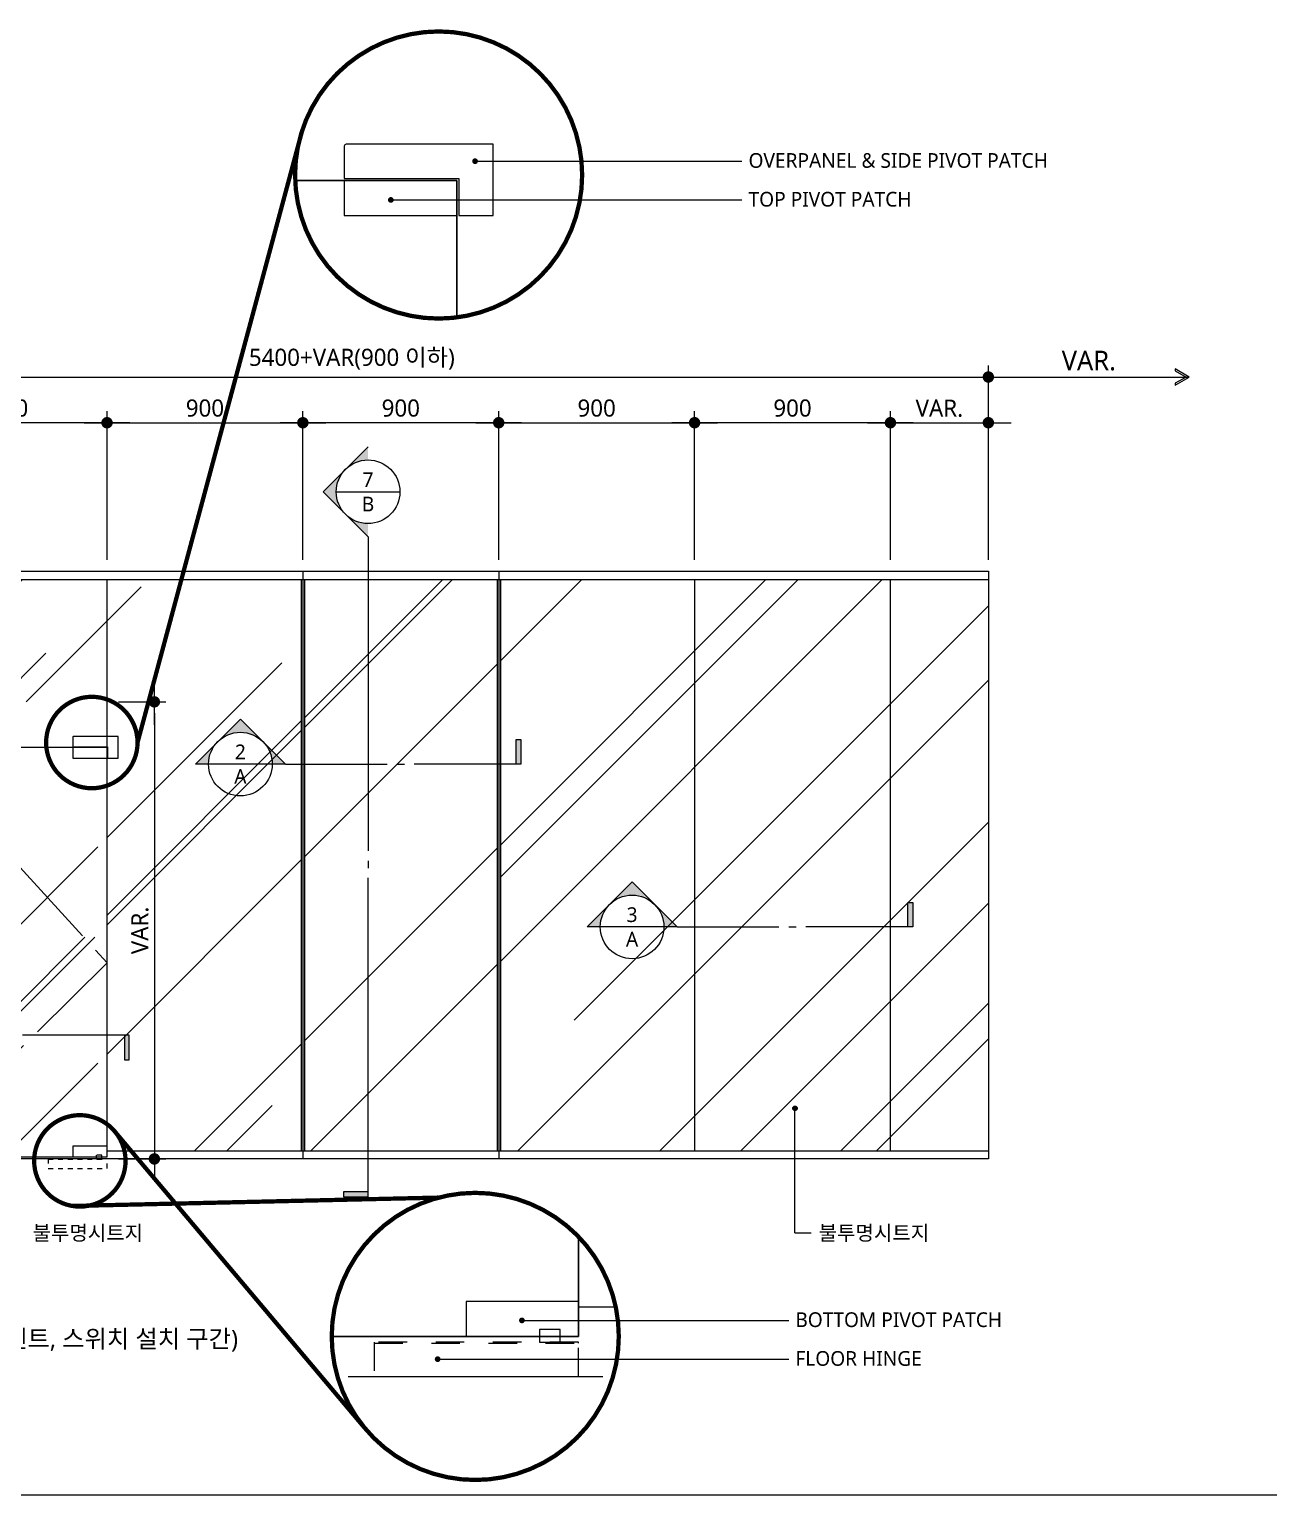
# Model space of a CAD drawing. Extents: x -3428 to 96951, y -19235 to 531574.
# Drawn here: x -3190 to -2756, y -18653 to -18140 of the extents above; entities that cross this region are included whole.
import ezdxf
from ezdxf.enums import TextEntityAlignment as Align

# ---------------------------------------------------------------- set-up
doc = ezdxf.new("R2010")
doc.units = 0
doc.header["$MEASUREMENT"] = 0
doc.header["$PDMODE"] = 3
doc.header["$PDSIZE"] = -1
for name, pattern in [('CENTERX2', [4, 2.5, -0.5, 0.5, -0.5]), ('DASHED', [0.75, 0.5, -0.25]), ('H1', [1, 0.5, -0.5])]:
    doc.linetypes.add(name, pattern=pattern)
doc.layers.get('0').update_dxf_attribs({"linetype": 'CONTINUOUS'})
doc.layers.get('Defpoints').update_dxf_attribs({"color": 137, "linetype": 'CONTINUOUS'})
for name, color, linetype in [('0-KSC-LEADER', 7, 'CONTINUOUS'), ('0.KSC-DIM', 5, 'CONTINUOUS'), ('0.KSC-DOOR', 4, 'CONTINUOUS'), ('3', 3, 'CONTINUOUS'), ('A-DIM', 7, 'CONTINUOUS'), ('A-ELEV-PCN3', 3, 'CONTINUOUS'), ('A-ELEV-PCN4', 4, 'CONTINUOUS'), ('A-ELEV-PCN5', 5, 'CONTINUOUS'), ('A-ELEV-PCN6', 6, 'CONTINUOUS'), ('A-ELEV-PCN9', 9, 'CONTINUOUS'), ('A-ELEV-TXT', 3, 'CONTINUOUS'), ('A-LEAD', 7, 'CONTINUOUS'), ('A-PATT', 252, 'CONTINUOUS'), ('A-SECT-PCN5', 5, 'CONTINUOUS'), ('A-SYM', 6, 'CONTINUOUS'), ('A-TEXT', 3, 'CONTINUOUS'), ('A-TEXT(재료명)', 3, 'CONTINUOUS')]:
    doc.layers.add(name, color=color, linetype=linetype)
doc.styles.add('KSC-돋움', font='malgun.ttf')
doc.styles.add('돋음', font='malgun.ttf')
doc.styles.add('맑은고딕', font='malgun.ttf')
doc.styles.add('스타일1', font='malgun.ttf')
doc.dimstyles.new('f', dxfattribs={"dimscale": 100, "dimtxt": 3, "dimasz": 1, "dimexe": 2, "dimexo": 5, "dimgap": 1, "dimtad": 1, "dimdec": 1, "dimdsep": 46, "dimtxsty": '돋음', "dimblk": 'DOT', "dimcen": 5, "dimclrd": 7, "dimclre": 7, "dimclrt": 3, "dimadec": 0, "dimazin": 0, "dimtfac": 1, "dimtdec": 1, "dimtix": 1, "dimtmove": 2, "dimatfit": 1, "dimldrblk": 'DOT', "dimfxl": 1, "dimarcsym": 0})
doc.dimstyles.new('GAUN-4', dxfattribs={"dimscale": 4, "dimtxt": 1.5, "dimasz": 1, "dimexe": 1, "dimexo": 1, "dimgap": 0.5, "dimtad": 1, "dimdec": 1, "dimzin": 1, "dimdsep": 46, "dimlunit": 6, "dimtxsty": '맑은고딕', "dimblk": 'CJDOT', "dimcen": 0.09, "dimdle": 1, "dimclrd": 256, "dimclre": 256, "dimclrt": 3, "dimadec": 0, "dimazin": 0, "dimtfac": 1, "dimtdec": 1, "dimtix": 1, "dimtmove": 2, "dimatfit": 3, "dimfxl": 1, "dimtolj": 1, "dimtzin": 1, "dimarcsym": 0})

# ---------------------------------------------------------------- blocks, each defined once
blk = doc.blocks.new('CJDOT')
blk.add_line((-2, -2.7e-15), (2, 2.7e-15))
at = {"const_width": 0.5}
blk.add_lwpolyline([(-0.25, 0, 1), (0.25, 0, 1)], format="xyb", close=True, dxfattribs=at)
blk = doc.blocks.new('*D20')
at = {"layer": 'A-DIM', "lineweight": -2, "transparency": 16777216}
for p, q in [((-3158.395439185083, -18375.43124343271), (-3141.816716432857, -18375.43124343271)), ((-3145.816716432857, -18379.43124343271), (-3145.816716432857, -18531.43124343271)), ((-3158.395439185083, -18535.43124343271), (-3141.816716432857, -18535.43124343271))]:
    blk.add_line(p, q, dxfattribs=at)
at = {"layer": 'Defpoints', "color": 0, "transparency": 16777216}
for p in [(-3162.395439185083, -18375.43124343271), (-3162.395439185083, -18535.43124343271), (-3145.816716432857, -18535.43124343271)]:
    blk.add_point(p, dxfattribs=at)
at = {"layer": 'A-DIM', "lineweight": -2, "transparency": 16777216, "xscale": 4, "yscale": 4, "zscale": 4}
for p, rotation in [((-3145.816716432857, -18375.43124343271), 90), ((-3145.816716432857, -18535.43124343271), 270)]:
    blk.add_blockref('CJDOT', p, dxfattribs=dict(at, rotation=rotation))
at = {"layer": 'A-DIM', "color": 3, "transparency": 16777216, "insert": (-3150.863591432861, -18455.43124343271), "char_height": 6, "attachment_point": 5, "rotation": 90, "style": '맑은고딕'}
blk.add_mtext('\\A1;VAR.', dxfattribs=at)
blk = doc.blocks.new('A$C38E859FF')
at = {"layer": 'A-ELEV-PCN9'}
for p, q in [((2.715563823585398e-06, 354.9999938396832), (2.7155619602304e-06, 4.999993839683157)), ((2.000002715563824, 354.9999938396832), (2.000002715563824, 4.999993839683157))]:
    blk.add_line(p, q, dxfattribs=at)
at = {"layer": 'Defpoints'}
blk.add_line((1.000002715563824, 359.9999938396832), (1.000002715563824, -6.160316843306646e-06), dxfattribs=at)
blk = doc.blocks.new('*D21')
at = {"layer": 'A-DIM', "lineweight": -2, "transparency": 16777216}
for p, q in [((-3299.538296327938, -18325.71695771842), (-3299.538296327938, -18257.71695771842)), ((-2853.82401061365, -18325.71695771842), (-2853.82401061365, -18257.71695771842)), ((-3295.538296327938, -18261.71695771842), (-2857.82401061365, -18261.71695771842))]:
    blk.add_line(p, q, dxfattribs=at)
at = {"layer": 'Defpoints', "color": 0, "transparency": 16777216}
for p in [(-2853.82401061365, -18261.71695771842), (-3299.538296327938, -18329.71695771842), (-2853.82401061365, -18329.71695771842)]:
    blk.add_point(p, dxfattribs=at)
at = {"layer": 'A-DIM', "lineweight": -2, "transparency": 16777216, "xscale": 4, "yscale": 4, "zscale": 4, "rotation": 180}
blk.add_blockref('CJDOT', (-3299.538296327938, -18261.71695771842), dxfattribs=at)
at = {"layer": 'A-DIM', "lineweight": -2, "transparency": 16777216, "xscale": 4, "yscale": 4, "zscale": 4}
blk.add_blockref('CJDOT', (-2853.82401061365, -18261.71695771842), dxfattribs=at)
at = {"layer": 'A-DIM', "color": 3, "transparency": 16777216, "insert": (-3076.681153470794, -18255.47171315321), "char_height": 6, "attachment_point": 5, "style": '맑은고딕'}
blk.add_mtext('\\A1;5400+VAR(900 이하)', dxfattribs=at)
blk = doc.blocks.new('*D23')
at = {"layer": 'A-DIM', "lineweight": -2, "transparency": 16777216}
for p, q in [((-3230.966867756509, -18325.71695771842), (-3230.966867756509, -18273.71695771842)), ((-3162.395439185082, -18325.71695771842), (-3162.395439185082, -18273.71695771842)), ((-3166.395439185082, -18277.71695771842), (-3226.966867756509, -18277.71695771842))]:
    blk.add_line(p, q, dxfattribs=at)
at = {"layer": 'Defpoints', "color": 0, "transparency": 16777216}
for p in [(-3230.966867756509, -18277.71695771842), (-3230.966867756509, -18329.71695771842), (-3162.395439185082, -18329.71695771842)]:
    blk.add_point(p, dxfattribs=at)
at = {"layer": 'A-DIM', "lineweight": -2, "transparency": 16777216, "xscale": 4, "yscale": 4, "zscale": 4, "rotation": 180}
blk.add_blockref('CJDOT', (-3230.966867756509, -18277.71695771842), dxfattribs=at)
at = {"layer": 'A-DIM', "lineweight": -2, "transparency": 16777216, "xscale": 4, "yscale": 4, "zscale": 4}
blk.add_blockref('CJDOT', (-3162.395439185082, -18277.71695771842), dxfattribs=at)
at = {"layer": 'A-DIM', "color": 3, "transparency": 16777216, "insert": (-3196.681153470795, -18272.61709358799), "char_height": 6, "attachment_point": 5, "style": '맑은고딕'}
blk.add_mtext('\\A1;900', dxfattribs=at)
blk = doc.blocks.new('*D24')
at = {"layer": 'A-DIM', "lineweight": -2, "transparency": 16777216}
for p, q in [((-3162.395439185082, -18325.71695771842), (-3162.395439185082, -18273.71695771842)), ((-3093.824010613652, -18325.71695771842), (-3093.824010613652, -18273.71695771842)), ((-3158.395439185082, -18277.71695771842), (-3097.824010613652, -18277.71695771842))]:
    blk.add_line(p, q, dxfattribs=at)
at = {"layer": 'Defpoints', "color": 0, "transparency": 16777216}
for p in [(-3093.824010613652, -18277.71695771842), (-3162.395439185082, -18329.71695771842), (-3093.824010613652, -18329.71695771842)]:
    blk.add_point(p, dxfattribs=at)
at = {"layer": 'A-DIM', "lineweight": -2, "transparency": 16777216, "xscale": 4, "yscale": 4, "zscale": 4, "rotation": 180}
blk.add_blockref('CJDOT', (-3162.395439185082, -18277.71695771842), dxfattribs=at)
at = {"layer": 'A-DIM', "lineweight": -2, "transparency": 16777216, "xscale": 4, "yscale": 4, "zscale": 4}
blk.add_blockref('CJDOT', (-3093.824010613652, -18277.71695771842), dxfattribs=at)
at = {"layer": 'A-DIM', "color": 3, "transparency": 16777216, "insert": (-3128.109724899367, -18272.61709358799), "char_height": 6, "attachment_point": 5, "style": '맑은고딕'}
blk.add_mtext('\\A1;900', dxfattribs=at)
blk = doc.blocks.new('*D25')
at = {"layer": 'A-DIM', "lineweight": -2, "transparency": 16777216}
for p, q in [((-2956.681153470795, -18325.71695771842), (-2956.681153470795, -18273.71695771842)), ((-2888.109724899366, -18325.71695771842), (-2888.109724899366, -18273.71695771842)), ((-2892.109724899366, -18277.71695771842), (-2952.681153470795, -18277.71695771842))]:
    blk.add_line(p, q, dxfattribs=at)
at = {"layer": 'Defpoints', "color": 0, "transparency": 16777216}
for p in [(-2956.681153470795, -18277.71695771842), (-2956.681153470795, -18329.71695771842), (-2888.109724899366, -18329.71695771842)]:
    blk.add_point(p, dxfattribs=at)
at = {"layer": 'A-DIM', "lineweight": -2, "transparency": 16777216, "xscale": 4, "yscale": 4, "zscale": 4, "rotation": 180}
blk.add_blockref('CJDOT', (-2956.681153470795, -18277.71695771842), dxfattribs=at)
at = {"layer": 'A-DIM', "lineweight": -2, "transparency": 16777216, "xscale": 4, "yscale": 4, "zscale": 4}
blk.add_blockref('CJDOT', (-2888.109724899366, -18277.71695771842), dxfattribs=at)
at = {"layer": 'A-DIM', "color": 3, "transparency": 16777216, "insert": (-2922.395439185081, -18272.61709358799), "char_height": 6, "attachment_point": 5, "style": '맑은고딕'}
blk.add_mtext('\\A1;900', dxfattribs=at)
blk = doc.blocks.new('*D26')
at = {"layer": 'A-DIM', "lineweight": -2, "transparency": 16777216}
for p, q in [((-2888.109724899366, -18325.71695771842), (-2888.109724899366, -18273.71695771842)), ((-2853.82401061365, -18325.71695771842), (-2853.82401061365, -18273.71695771842)), ((-2884.109724899366, -18277.71695771842), (-2857.82401061365, -18277.71695771842))]:
    blk.add_line(p, q, dxfattribs=at)
at = {"layer": 'Defpoints', "color": 0, "transparency": 16777216}
for p in [(-2853.82401061365, -18277.71695771842), (-2888.109724899366, -18329.71695771842), (-2853.82401061365, -18329.71695771842)]:
    blk.add_point(p, dxfattribs=at)
at = {"layer": 'A-DIM', "lineweight": -2, "transparency": 16777216, "xscale": 4, "yscale": 4, "zscale": 4, "rotation": 180}
blk.add_blockref('CJDOT', (-2888.109724899366, -18277.71695771842), dxfattribs=at)
at = {"layer": 'A-DIM', "lineweight": -2, "transparency": 16777216, "xscale": 4, "yscale": 4, "zscale": 4}
blk.add_blockref('CJDOT', (-2853.82401061365, -18277.71695771842), dxfattribs=at)
at = {"layer": 'A-DIM', "color": 3, "transparency": 16777216, "insert": (-2870.966867756508, -18272.67008271842), "char_height": 6, "attachment_point": 5, "style": '맑은고딕'}
blk.add_mtext('\\A1;VAR.', dxfattribs=at)
blk = doc.blocks.new('*D27')
at = {"layer": 'A-DIM', "lineweight": -2, "transparency": 16777216}
for p, q in [((-3093.824010613652, -18325.71695771842), (-3093.824010613652, -18273.71695771842)), ((-3025.252582042223, -18325.71695771842), (-3025.252582042223, -18273.71695771842)), ((-3029.252582042223, -18277.71695771842), (-3089.824010613652, -18277.71695771842))]:
    blk.add_line(p, q, dxfattribs=at)
at = {"layer": 'Defpoints', "color": 0, "transparency": 16777216}
for p in [(-3093.824010613652, -18277.71695771842), (-3093.824010613652, -18329.71695771842), (-3025.252582042223, -18329.71695771842)]:
    blk.add_point(p, dxfattribs=at)
at = {"layer": 'A-DIM', "lineweight": -2, "transparency": 16777216, "xscale": 4, "yscale": 4, "zscale": 4, "rotation": 180}
blk.add_blockref('CJDOT', (-3093.824010613652, -18277.71695771842), dxfattribs=at)
at = {"layer": 'A-DIM', "lineweight": -2, "transparency": 16777216, "xscale": 4, "yscale": 4, "zscale": 4}
blk.add_blockref('CJDOT', (-3025.252582042223, -18277.71695771842), dxfattribs=at)
at = {"layer": 'A-DIM', "color": 3, "transparency": 16777216, "insert": (-3059.538296327938, -18272.61709358799), "char_height": 6, "attachment_point": 5, "style": '맑은고딕'}
blk.add_mtext('\\A1;900', dxfattribs=at)
blk = doc.blocks.new('*D28')
at = {"layer": 'A-DIM', "lineweight": -2, "transparency": 16777216}
for p, q in [((-3025.252582042223, -18325.71695771842), (-3025.252582042223, -18273.71695771842)), ((-2956.681153470795, -18325.71695771842), (-2956.681153470795, -18273.71695771842)), ((-3021.252582042223, -18277.71695771842), (-2960.681153470795, -18277.71695771842))]:
    blk.add_line(p, q, dxfattribs=at)
at = {"layer": 'Defpoints', "color": 0, "transparency": 16777216}
for p in [(-2956.681153470795, -18277.71695771842), (-3025.252582042223, -18329.71695771842), (-2956.681153470795, -18329.71695771842)]:
    blk.add_point(p, dxfattribs=at)
at = {"layer": 'A-DIM', "lineweight": -2, "transparency": 16777216, "xscale": 4, "yscale": 4, "zscale": 4, "rotation": 180}
blk.add_blockref('CJDOT', (-3025.252582042223, -18277.71695771842), dxfattribs=at)
at = {"layer": 'A-DIM', "lineweight": -2, "transparency": 16777216, "xscale": 4, "yscale": 4, "zscale": 4}
blk.add_blockref('CJDOT', (-2956.681153470795, -18277.71695771842), dxfattribs=at)
at = {"layer": 'A-DIM', "color": 3, "transparency": 16777216, "insert": (-2990.966867756509, -18272.61709358799), "char_height": 6, "attachment_point": 5, "style": '맑은고딕'}
blk.add_mtext('\\A1;900', dxfattribs=at)
blk = doc.blocks.new('KSC-편개도어1')
at = {"color": 8, "linetype": 'H1', "ltscale": 50}
blk.add_wipeout([(999.9999999999927, 0), (-1.1162626378791174e-11, 0), (-1.1162626378791174e-11, 2100), (999.9999999999927, 2100)], dxfattribs=at).dxf.layer = '0.KSC-DOOR'
at = {"layer": '0.KSC-DIM', "color": 1, "linetype": 'CENTERX2', "ltscale": 200}
blk.add_lwpolyline([(999.9999999999927, 2100.000000000002), (-1.2732925824821e-11, 1000), (999.9999999999927, 10.00000000000182)], dxfattribs=at)
at = {"layer": '0.KSC-DOOR', "color": 6}
for points in [[(-3.000005496638551, 2045), (-56.47222512072949, 2045), (-56.47222512072949, 2154.999999999995), (172.1805471917669, 2154.99999999998, -0.440022005598286), (174.9999945034415, 2151.791666822492), (174.9999945034269, 2102.999999999995), (-3.000005496653102, 2102.999999999998), (-3.000002078684702, 2045)], [(1003.00000549662, 2045), (1056.472225120711, 2045), (1056.472225120711, 2154.999999999995), (949.2916724323786, 2154.999999999995, 0.440022005598286), (946.472225120704, 2151.791666822503), (946.4722251207186, 2102.999999999998), (1003.000005496637, 2102.999999999998), (1003.000002078668, 2045)]]:
    blk.add_lwpolyline(points, format="xyb", dxfattribs=at)
for points in [[(174.9999945034269, 2045), (-5.496578523889184e-06, 2045), (-5.496578523889184e-06, 2100.000000000002), (174.9999945034269, 2100.000000000002)], [(909.7845525621669, 400), (884.7845525621651, 400), (884.7845525621651, 1499.999999999998), (909.7845525621669, 1499.999999999998)], [(174.9999945034342, 10.00000000000182), (-5.496563971973956e-06, 10.00000000000182), (-5.496563971973956e-06, 65), (174.9999945034342, 65)]]:
    blk.add_lwpolyline(points, close=True, dxfattribs=at)
at = {"layer": '0.KSC-DOOR'}
blk.add_lwpolyline([(999.9999999999927, 10.00000000000182), (-1.818989403545856e-12, 10.00000000000182), (-1.818989403545856e-12, 2100.000000000002), (999.9999999999927, 2100.000000000002)], close=True, dxfattribs=at)
at = {"layer": '0.KSC-DOOR', "color": 8, "linetype": 'H1', "ltscale": 50}
for points in [[(299.9999999999836, -50), (-1.637090463191271e-11, -50), (-1.637090463191271e-11, 0), (299.9999999999836, 0)], [(299.9999999999836, -1.999999999998181), (-1.637090463191271e-11, -1.999999999998181), (-1.637090463191271e-11, 0), (299.9999999999836, 0)], [(26.22830813095788, 17.98611029726453), (55.39497347731958, 17.98611029726453), (55.39497347731958, 0), (26.22830813095788, 0)]]:
    blk.add_lwpolyline(points, close=True, dxfattribs=at)
blk = doc.blocks.new('_Dot')
at = {"color": 0, "linetype": 'ByBlock', "lineweight": -2}
blk.add_line((-0.5, 0), (-1, 0), dxfattribs=at)
at = {"color": 0, "linetype": 'ByBlock', "const_width": 0.5}
blk.add_lwpolyline([(-0.25, 0, 1), (0.25, 0, 1)], format="xyb", close=True, dxfattribs=at)

msp = doc.modelspace()

# ---------------------------------------------------------------- hatches: boundary and pattern name
at = {"layer": 'A-LEAD'}
h = msp.add_hatch(color=256, dxfattribs=at)
edge = h.paths.add_edge_path()
edge.add_arc((-2921.527439121269, -18517.70631688162), 0.7999999999999999, 0, 360)
at = {"layer": 'A-SYM'}
h = msp.add_hatch(color=256, dxfattribs=at)
edge = h.paths.add_edge_path()
edge.add_line((-3071.01046427286, -18286.13827088368), (-3071.01046427286, -18290.75379343584))
edge.add_arc((-3071.01046427286, -18301.8966505787), 11.1428571428571, 450.000000000001, 495.0000000000007)
edge.add_line((-3078.88965412037, -18294.01746073119), (-3071.010464272863, -18286.13827088369))
for points in [[(-3078.88965412037, -18309.77584042621), (-3086.768843967876, -18301.8966505787), (-3078.88965412037, -18294.01746073119, 0.4142135623731022)], [(-3107.824807672343, -18389.33497016813), (-3115.703997519849, -18381.45578032063), (-3123.583187367356, -18389.33497016813, -0.4142135623731022)], [(-3019.176662929148, -18388.64273144421), (-3017.462377214862, -18388.64273144421), (-3017.462377214862, -18397.21416001564), (-3019.176662929148, -18397.21416001564)], [(-2970.681950529484, -18446.33147356271), (-2978.56114037699, -18438.45228371521), (-2986.440330224499, -18446.33147356271, -0.4142135623731022)], [(-2882.033805786291, -18445.6392348388), (-2880.319520072005, -18445.6392348388), (-2880.319520072005, -18454.21066341022), (-2882.033805786291, -18454.21066341022)], [(-3079.581892844289, -18546.99541374083), (-3079.581892844289, -18548.70969945511), (-3071.01046427286, -18548.70969945511), (-3071.01046427286, -18546.99541374083)]]:
    msp.add_hatch(color=256, dxfattribs=at).paths.add_polyline_path(points)
h = msp.add_hatch(color=256, dxfattribs=at)
edge = h.paths.add_edge_path()
edge.add_line((-3071.01046427286, -18313.03950772156), (-3071.01046427286, -18317.65503027372))
edge.add_line((-3071.01046427286, -18317.65503027371), (-3078.889654120366, -18309.77584042621))
edge.add_arc((-3071.01046427286, -18301.8966505787), 11.1428571428571, 584.9999999999993, 629.9999999999991)
h = msp.add_hatch(color=256, dxfattribs=at)
edge = h.paths.add_edge_path()
edge.add_line((-3131.462377214868, -18397.21416001564), (-3126.84685466271, -18397.21416001564))
edge.add_arc((-3115.703997519849, -18397.21416001564), 11.1428571428571, 134.9999999999993, 179.999999999999, ccw=False)
edge.add_line((-3123.583187367356, -18389.33497016813), (-3131.462377214864, -18397.21416001564))
h = msp.add_hatch(color=256, dxfattribs=at)
edge = h.paths.add_edge_path()
edge.add_line((-3104.561140376992, -18397.21416001564), (-3099.945617824834, -18397.21416001564))
edge.add_line((-3099.945617824834, -18397.21416001564), (-3107.824807672341, -18389.33497016814))
edge.add_arc((-3115.703997519849, -18397.21416001564), 11.1428571428571, 9.094947017729282e-13, 45.00000000000068, ccw=False)
h = msp.add_hatch(color=256, dxfattribs=at)
edge = h.paths.add_edge_path()
edge.add_line((-2994.319520072011, -18454.21066341022), (-2989.703997519853, -18454.21066341022))
edge.add_arc((-2978.56114037699, -18454.21066341022), 11.1428571428571, 134.9999999999993, 179.999999999999, ccw=False)
edge.add_line((-2986.440330224499, -18446.33147356271), (-2994.319520072005, -18454.21066341022))
h = msp.add_hatch(color=256, dxfattribs=at)
edge = h.paths.add_edge_path()
edge.add_line((-2967.418283234135, -18454.21066341022), (-2962.802760681977, -18454.21066341022))
edge.add_line((-2962.802760681977, -18454.21066341022), (-2970.681950529486, -18446.33147356272))
edge.add_arc((-2978.56114037699, -18454.21066341022), 11.1428571428571, 9.094947017729282e-13, 45.00000000000068, ccw=False)

# ---------------------------------------------------------------- linework, layer by layer
at = {"layer": '3', "color": 4}
msp.add_line((-3427.539984072031, -18652.96308606153), (-2053.539983824221, -18652.96308606153), dxfattribs=at)
at = {"layer": 'A-DIM'}
msp.add_line((-2853.824010613652, -18261.71695771842), (-2783.463322537651, -18261.71695771842), dxfattribs=at)
msp.add_lwpolyline([(-2788.412039130706, -18263.91427169649), (-2788.412039130706, -18264.57410057557), (-2783.463322537651, -18261.71695771842), (-2788.412039130706, -18258.85981486128), (-2788.412039130706, -18259.51964374035), (-2784.606179680507, -18261.71695771842)], close=True, dxfattribs=at)
at = {"layer": 'A-ELEV-PCN3'}
msp.add_lwpolyline([(-3077.94946647161, -18611.59630848649), (-2988.79918225506, -18611.59630848767)], dxfattribs=at)
at = {"layer": 'A-ELEV-PCN4'}
for p, q in [((-3096.509471495105, -18192.94024603681), (-3039.973977052883, -18192.94024603681)), ((-3039.973977052883, -18192.94024603681), (-3039.973977052883, -18240.85714505552)), ((-2997.31446853106, -18562.65239188261), (-2997.31446853106, -18597.55630848615)), ((-3072.365506121662, -18597.55630848615), (-2997.31446853106, -18597.55630848615))]:
    msp.add_line(p, q, dxfattribs=at)
for points in [[(-3096.509471495105, -18192.94024603681), (-3039.973976286095, -18192.94024603681), (-3039.973976286095, -18240.85714495833)], [(-2997.314467764276, -18562.65239267686), (-2997.314467764276, -18597.55630848734), (-3083.722162963646, -18597.55630848734)]]:
    msp.add_lwpolyline(points, dxfattribs=at)
at = {"layer": 'A-ELEV-PCN5'}
for p, q in [((-3299.538296327938, -18332.57410057557), (-2853.82401061365, -18332.57410057557)), ((-2984.279106322151, -18587.27059420045), (-2997.314479757164, -18587.27059420045))]:
    msp.add_line(p, q, dxfattribs=at)
at = {"layer": 'A-ELEV-PCN6', "color": 6}
msp.add_lwpolyline([(-3039.253976286072, -18205.18024603687), (-3027.253976286207, -18205.18024603687), (-3027.253976286207, -18180.2202460367), (-3078.613977052955, -18180.2202460367, 0.414213562373095), (-3079.333977052986, -18180.94024603692), (-3079.333977052986, -18192.2202460367), (-3039.253976286072, -18192.2202460367), (-3039.253977053075, -18205.18024603687)], format="xyb", dxfattribs=at)
for points in [[(-3079.333977052986, -18205.18024603687), (-3039.973977052883, -18205.18024603687), (-3039.973977052883, -18192.94024603681), (-3079.333977052986, -18192.94024603681)], [(-3036.674479757056, -18597.55630848615), (-2997.314479757164, -18597.55630848615), (-2997.314479757164, -18585.31630848636), (-3036.674479757056, -18585.31630848636)]]:
    msp.add_lwpolyline(points, close=True, dxfattribs=at)
at = {"layer": 'A-ELEV-PCN6', "color": 8, "linetype": 'H1', "ltscale": 20}
for points in [[(-3068.834479756841, -18611.59630848649), (-2997.314479757164, -18611.59630848649), (-2997.314479757164, -18599.59630848641), (-3068.834479756841, -18599.59630848641)], [(-2997.314479757164, -18599.59630848641), (-3068.834479756841, -18599.59630848641), (-3068.834479756841, -18599.95630848632), (-2997.314479757164, -18599.95630848632)]]:
    msp.add_lwpolyline(points, close=True, dxfattribs=at)
at = {"layer": 'A-ELEV-PCN6', "color": 8, "linetype": 'H1', "ltscale": 50}
msp.add_lwpolyline([(-3003.789125257483, -18595.15630848641), (-3010.989125257298, -18595.15630848641), (-3010.989125257298, -18599.59630848641), (-3003.789125257483, -18599.59630848641)], close=True, dxfattribs=at)
at = {"layer": 'A-ELEV-PCN9', "const_width": 0.5}
for points in [[(-2956.681153470795, -18532.57410057557), (-2956.681153470795, -18332.57410057557)], [(-2888.109724899368, -18532.57410057557), (-2888.109724899366, -18332.57410057557)]]:
    msp.add_lwpolyline(points, dxfattribs=at)
at = {"layer": 'A-LEAD'}
for q in [(-2921.527439121269, -18517.70631688162), (-2915.813153406983, -18561.35263415883)]:
    msp.add_line((-2921.527439121269, -18561.35263415883), q, dxfattribs=at)
for points in [[(-3039.973976286095, -18240.85714495833), (-3039.973976286095, -18192.94024603681), (-3096.509471495105, -18192.94024603681)], [(-3083.722162963646, -18597.55630848734), (-2997.314467764276, -18597.55630848734), (-2997.314467764276, -18562.65239267686)]]:
    msp.add_lwpolyline(points, dxfattribs=at)
msp.add_circle((-2921.527439121269, -18517.70631688162), 0.7999999999999999, dxfattribs=at)
at = {"layer": 'A-SECT-PCN5', "color": 2, "linetype": 'DASHED', "ltscale": 20, "const_width": 1.5}
for points in [[(-3096.546841090836, -18191.0025909414, -0.9999999999999999), (-2996.039900032309, -18191.0025909414)], [(-3096.546841090836, -18191.0025909414, 0.9999999999999999), (-2996.039900032309, -18191.0025909414)], [(-3083.722162963646, -18597.55630848496, -0.9999999999999999), (-2983.215221905119, -18597.55630848496)], [(-3083.722162963646, -18597.55630848734, 0.9999999999999999), (-2983.215221905119, -18597.55630848734)]]:
    msp.add_lwpolyline(points, format="xyb", dxfattribs=at)
for points in [[(-3151.708803771687, -18389.66395603542), (-3093.985088187444, -18175.16240880452)], [(-3174.546781963453, -18551.8915945675), (-3046.293111589955, -18548.96674609181)]]:
    msp.add_lwpolyline(points, dxfattribs=at)
at = {"layer": 'A-SYM'}
for p, q in [((-3071.01046427286, -18286.13827088369), (-3086.768843967876, -18301.8966505787)), ((-3086.768843967876, -18301.8966505787), (-3071.01046427286, -18317.65503027371)), ((-3086.768843967876, -18301.8966505787), (-3071.01046427286, -18317.65503027371)), ((-3082.153321415717, -18301.8966505787), (-3059.867607130003, -18301.8966505787)), ((-3071.01046427286, -18317.65503027371), (-3071.01046427286, -18427.61093629299)), ((-3131.462377214862, -18397.21416001564), (-3115.703997519849, -18381.45578032063)), ((-3115.703997519849, -18381.45578032063), (-3099.945617824834, -18397.21416001564)), ((-3115.703997519849, -18381.45578032063), (-3099.945617824834, -18397.21416001564)), ((-3099.945617824834, -18397.21416001564), (-3131.462377214862, -18397.21416001564)), ((-3099.945617824834, -18397.21416001564), (-3064.275426091277, -18397.21416001564)), ((-3060.846854662706, -18397.21416001564), (-3058.275426091277, -18397.21416001564)), ((-3019.176662929148, -18397.21416001564), (-3054.846854662706, -18397.21416001564)), ((-3071.01046427286, -18431.03950772156), (-3071.01046427286, -18433.61093629299)), ((-3071.01046427286, -18546.99541374083), (-3071.01046427286, -18437.03950772156)), ((-2994.319520072005, -18454.21066341022), (-2978.56114037699, -18438.45228371521)), ((-2978.56114037699, -18438.45228371521), (-2962.802760681977, -18454.21066341022)), ((-2978.56114037699, -18438.45228371521), (-2962.802760681977, -18454.21066341022)), ((-2962.802760681977, -18454.21066341022), (-2994.319520072005, -18454.21066341022)), ((-2962.802760681977, -18454.21066341022), (-2927.13256894842, -18454.21066341022)), ((-2923.703997519849, -18454.21066341022), (-2921.13256894842, -18454.21066341022)), ((-2882.033805786291, -18454.21066341022), (-2917.703997519849, -18454.21066341022))]:
    msp.add_line(p, q, dxfattribs=at)
for points in [[(-3019.176662929148, -18388.64273144421), (-3017.462377214862, -18388.64273144421), (-3017.462377214862, -18397.21416001564), (-3017.462377214862, -18397.21416001564), (-3019.176662929148, -18397.21416001564), (-3019.176662929148, -18388.64273144421)], [(-2882.033805786291, -18445.6392348388), (-2880.319520072005, -18445.6392348388), (-2880.319520072005, -18454.21066341022), (-2880.319520072005, -18454.21066341022), (-2882.033805786291, -18454.21066341022), (-2882.033805786291, -18445.6392348388)], [(-3079.581892844289, -18546.99541374083), (-3079.581892844289, -18548.70969945511), (-3071.01046427286, -18548.70969945511), (-3071.01046427286, -18548.70969945511), (-3071.01046427286, -18546.99541374083), (-3079.581892844289, -18546.99541374083)]]:
    msp.add_lwpolyline(points, dxfattribs=at)
for centre in [(-3071.01046427286, -18301.8966505787), (-3115.703997519849, -18397.21416001564), (-2978.56114037699, -18454.21066341022)]:
    msp.add_circle(centre, 11.1428571428571, dxfattribs=at)

# ---------------------------------------------------------------- block references
at = {"layer": '0.KSC-DOOR', "linetype": 'H1', "xscale": -0.06857142857142645, "yscale": 0.06857142857142645, "zscale": 0.06857142857142645}
msp.add_blockref('KSC-편개도어1', (-3162.395439185083, -18535.36267200414), dxfattribs=at)
at = {"layer": 'A-ELEV-PCN9', "xscale": 0.5714285714285714, "yscale": 0.5714285714285714, "zscale": 0.5714285714285714}
for p in [(-3094.395440736832, -18535.43123991253), (-3025.824012165403, -18535.43123991253)]:
    msp.add_blockref('A$C38E859FF', p, dxfattribs=at)

# ---------------------------------------------------------------- texts
at = {"layer": 'A-DIM', "color": 3, "insert": (-2818.643666575651, -18255.99801993978), "char_height": 6.855, "attachment_point": 5, "style": '돋음'}
msp.add_mtext('\\A1;VAR.', dxfattribs=at)
at = {"layer": 'A-ELEV-TXT', "style": '스타일1'}
for s, p in [('7', (-3071.01046427286, -18297.61093629299)), ('B', (-3071.01046427286, -18306.18236486441)), ('2', (-3115.703997519849, -18392.92844572993)), ('A', (-3115.703997519849, -18401.49987430136)), ('3', (-2978.56114037699, -18449.92494912451)), ('A', (-2978.56114037699, -18458.49637769594))]:
    msp.add_text(s, height=5.142857142857142, dxfattribs=at).set_placement(p, align=Align.MIDDLE_CENTER)
at = {"layer": 'A-TEXT', "style": 'KSC-돋움'}
msp.add_text('전기판넬(콘센트, 스위치 설치 구간)', height=6.25, dxfattribs=at).set_placement((-3239.756974936347, -18601.51703184335))
at = {"layer": 'A-TEXT(재료명)', "style": 'KSC-돋움'}
for s, p in [('OVERPANEL & SIDE PIVOT PATCH', (-2937.788118818102, -18188.48805701653)), ('TOP PIVOT PATCH', (-2937.788118818102, -18202.05292276634)), ('불투명시트지', (-3188.484273496656, -18563.91010653719)), ('불투명시트지', (-2913.241724835553, -18563.91010653719)), ('BOTTOM PIVOT PATCH', (-2921.399043743526, -18594.27230321708)), ('FLOOR HINGE', (-2921.399043743526, -18607.83716896689))]:
    msp.add_text(s, height=5.142857142857142, dxfattribs=at).set_placement(p)

# ---------------------------------------------------------------- dimensions: what is measured, and where the dimension line sits
at = {"layer": 'A-DIM'}
for base, p1, p2, text, picture, middle in [((-2853.82401061365, -18261.71695771842), (-3299.538296327938, -18329.71695771842), (-2853.82401061365, -18329.71695771842), '5400+VAR(900 이하)', '*D21', (-3076.681153470794, -18255.47171315321)), ((-3093.824010613652, -18277.71695771842), (-3162.395439185082, -18329.71695771842), (-3093.824010613652, -18329.71695771842), '900', '*D24', (-3128.109724899367, -18272.61709358799)), ((-2956.681153470795, -18277.71695771842), (-3025.252582042223, -18329.71695771842), (-2956.681153470795, -18329.71695771842), '900', '*D28', (-2990.966867756509, -18272.61709358799)), ((-2853.82401061365, -18277.71695771842), (-2888.109724899366, -18329.71695771842), (-2853.82401061365, -18329.71695771842), 'VAR.', '*D26', (-2870.966867756508, -18272.67008271842))]:
    dim = msp.add_linear_dim(base=base, p1=p1, p2=p2, text=text, dimstyle='GAUN-4', dxfattribs=at)
    dim.commit()
    dim.dimension.update_dxf_attribs({"geometry": picture, "text_midpoint": middle})
for base, p1, p2, picture, middle in [((-3230.966867756509, -18277.71695771842), (-3162.395439185082, -18329.71695771842), (-3230.966867756509, -18329.71695771842), '*D23', (-3196.681153470795, -18272.61709358799)), ((-3093.824010613652, -18277.71695771842), (-3025.252582042223, -18329.71695771842), (-3093.824010613652, -18329.71695771842), '*D27', (-3059.538296327938, -18272.61709358799)), ((-2956.681153470795, -18277.71695771842), (-2888.109724899366, -18329.71695771842), (-2956.681153470795, -18329.71695771842), '*D25', (-2922.395439185081, -18272.61709358799))]:
    dim = msp.add_linear_dim(base=base, p1=p1, p2=p2, angle=180, text='900', dimstyle='GAUN-4', dxfattribs=at)
    dim.commit()
    dim.dimension.update_dxf_attribs({"geometry": picture, "text_midpoint": middle})

# ---------------------------------------------------------------- leaders
at = {"layer": '0-KSC-LEADER'}
for points in [[(-3033.517870595799, -18186.162633327), (-2944.2475552256, -18186.162633327), (-2940.12741929866, -18186.162633327)], [(-3063.025759598058, -18199.72749907681), (-2944.2475552256, -18199.72749907681), (-2940.12741929866, -18199.72749907681)], [(-3017.128795521223, -18591.94687952755), (-2927.858480151021, -18591.94687952755), (-2923.738344224081, -18591.94687952755)], [(-3046.636684523479, -18605.51174527736), (-2927.858480151021, -18605.51174527736), (-2923.738344224081, -18605.51174527736)]]:
    msp.add_leader(points, dimstyle='f', override={"dimscale": 2, "dimdle": 2, "dimclrd": 7}, dxfattribs=at)

# ---------------------------------------------------------------- next in the draw order: hatches: boundary and pattern name
at = {"layer": 'A-PATT'}
h = msp.add_hatch(dxfattribs=at)
h.set_pattern_fill('AR-RROOF', color=155, scale=80, angle=45)
h.set_pattern_definition([(45, (-2052.599053648715, -26278.147604708), (67.88225099390857, 181.0193359837562), [1200, -160, 400, -80]), (45, (-2005.647163377927, -26174.62717194229), (-131.8047040131725, 18.66761902332487), [240, -26.4, 480, -60]), (45, (-2072.398043521938, -26201.78007233985), (256.2554975020049, 332.0573444452027), [640, -112, 320, -80])])
h.paths.add_polyline_path([(-3162.395439185082, -18332.57410057557), (-3230.966867756509, -18332.57410057557), (-3230.966867756509, -18375.43124343271), (-3162.395439185082, -18375.43124343271)])
h.paths.add_polyline_path([(-3165.573620999563, -18378.60942525087), (-3227.78868594082, -18378.60942525084), (-3227.788685940735, -18391.15487979656), (-3220.152322301748, -18391.15487979656), (-3220.152322301748, -18394.79124343265), (-3227.788685940709, -18394.79124343265), (-3227.788685940609, -18409.33669797811), (-3220.152322301748, -18409.33669797811), (-3220.152322301748, -18412.97306161474), (-3227.788685940584, -18412.97306161474), (-3227.788685940278, -18457.02033434307)])
h.paths.add_polyline_path([(-3165.57362100077, -18378.60942525239), (-3227.78868594082, -18457.02033434375), (-3165.573621001854, -18535.43124343455), (-3165.573621001318, -18457.83124343268), (-3177.064530090856, -18457.83124343268), (-3177.064530090856, -18455.94377228229), (-3181.494017847038, -18455.94377228214, -1), (-3181.494017847031, -18454.91871458322), (-3177.064530090856, -18454.91871458322), (-3177.064530090856, -18453.03124343268), (-3165.573621001285, -18453.03124343268)])
h.paths.add_polyline_path([(-3227.788685940278, -18457.02033434443), (-3227.788685939871, -18516.24578888801), (-3220.152322301748, -18516.24578888801), (-3220.152322301748, -18519.8821525241), (-3227.788685939845, -18519.8821525241), (-3227.788685939736, -18535.43124343271), (-3165.573621003315, -18535.43124343271)], flags=17)
h.paths.add_polyline_path([(-3094.395439185082, -18332.57410057557), (-3162.395439185082, -18332.57410057557), (-3162.395439185082, -18532.57410057557), (-3094.395439185082, -18532.57410057557)])
h.paths.add_polyline_path([(-3025.824010613652, -18332.57410057557), (-3093.252582042223, -18332.57410057557), (-3093.252582042223, -18532.57410057557), (-3025.824010613654, -18532.57410057557)])
h.paths.add_polyline_path([(-2956.681153470795, -18332.57410057557), (-3024.681153470795, -18332.57410057557), (-3024.681153470795, -18532.57410057557), (-2956.681153470795, -18532.57410057557)])
h.paths.add_polyline_path([(-2888.109724899366, -18332.57410057557), (-2956.681153470795, -18332.57410057557), (-2956.681153470795, -18532.57410057557), (-2888.109724899368, -18532.57410057557)])
h.paths.add_polyline_path([(-2853.82401061365, -18332.57410057557), (-2888.109724899366, -18332.57410057557), (-2888.109724899368, -18532.57410057557), (-2853.82401061365, -18532.57410057557)])
h.paths.add_polyline_path([(-3260.966867756509, -18532.57410057557), (-3260.966867756509, -18332.57410057557), (-3299.538296327938, -18332.57410057557), (-3299.538296327938, -18532.57410057557)])
at = {"layer": 'A-SYM'}
msp.add_hatch(color=256, dxfattribs=at).paths.add_polyline_path([(-3156.319520072005, -18500.69061122693), (-3154.605234357721, -18500.69061122693), (-3154.605234357721, -18492.1191826555), (-3156.319520072005, -18492.1191826555)])

# ---------------------------------------------------------------- next in the draw order: linework, layer by layer
at = {"layer": 'A-ELEV-PCN3'}
msp.add_lwpolyline([(-3299.538296327938, -18329.71695771842), (-2853.82401061365, -18329.71695771842), (-2853.82401061365, -18535.43124343271), (-3299.538296327938, -18535.43124343271)], close=True, dxfattribs=at)
at = {"layer": 'A-ELEV-PCN5'}
msp.add_line((-3162.395439185082, -18532.57410057557), (-2853.82401061365, -18532.57410057557), dxfattribs=at)
at = {"layer": 'A-ELEV-PCN9'}
msp.add_line((-3162.395439185082, -18532.57410057557), (-3162.395439185082, -18332.57410057557), dxfattribs=at)
at = {"layer": 'A-SECT-PCN5', "color": 2, "linetype": 'DASHED', "ltscale": 10, "const_width": 1.5}
for points in [[(-3183.717134221527, -18389.66395603542, -0.9999999999999999), (-3151.708803771687, -18389.66395603542)], [(-3183.717134221527, -18389.66395603618, 0.9999999999999999), (-3151.708803771687, -18389.66395603618)], [(-3187.913334368769, -18536.10627533777, -0.9999999999999999), (-3155.905003918929, -18536.10627533777)], [(-3187.913334368769, -18536.10627533853, 0.9999999999999999), (-3155.905003918929, -18536.10627533853)]]:
    msp.add_lwpolyline(points, format="xyb", dxfattribs=at)
at = {"layer": 'A-SECT-PCN5', "color": 2, "linetype": 'DASHED', "ltscale": 20, "const_width": 1.5}
msp.add_lwpolyline([(-3160.324214717642, -18525.06443964396), (-3072.095291506335, -18629.7028035431)], dxfattribs=at)
at = {"layer": 'A-SYM'}
msp.add_line((-3156.319520072005, -18492.1191826555), (-3191.989711805563, -18492.11918265577), dxfattribs=at)
msp.add_lwpolyline([(-3156.319520072005, -18500.69061122693), (-3154.605234357721, -18500.69061122693), (-3154.605234357721, -18492.1191826555), (-3154.605234357721, -18492.1191826555), (-3156.319520072005, -18492.1191826555), (-3156.319520072005, -18500.69061122693)], dxfattribs=at)

# ---------------------------------------------------------------- next in the draw order: dimensions: what is measured, and where the dimension line sits
at = {"layer": 'A-DIM'}
dim = msp.add_linear_dim(base=(-3145.816716432857, -18535.43124343271), p1=(-3162.395439185082, -18375.43124343271), p2=(-3162.395439185082, -18535.43124343271), angle=270, text='VAR.', dimstyle='GAUN-4', dxfattribs=at)
dim.commit()
dim.dimension.update_dxf_attribs({"geometry": '*D20', "text_midpoint": (-3150.863591432861, -18455.43124343271)})

doc.saveas('drawing.dxf')
